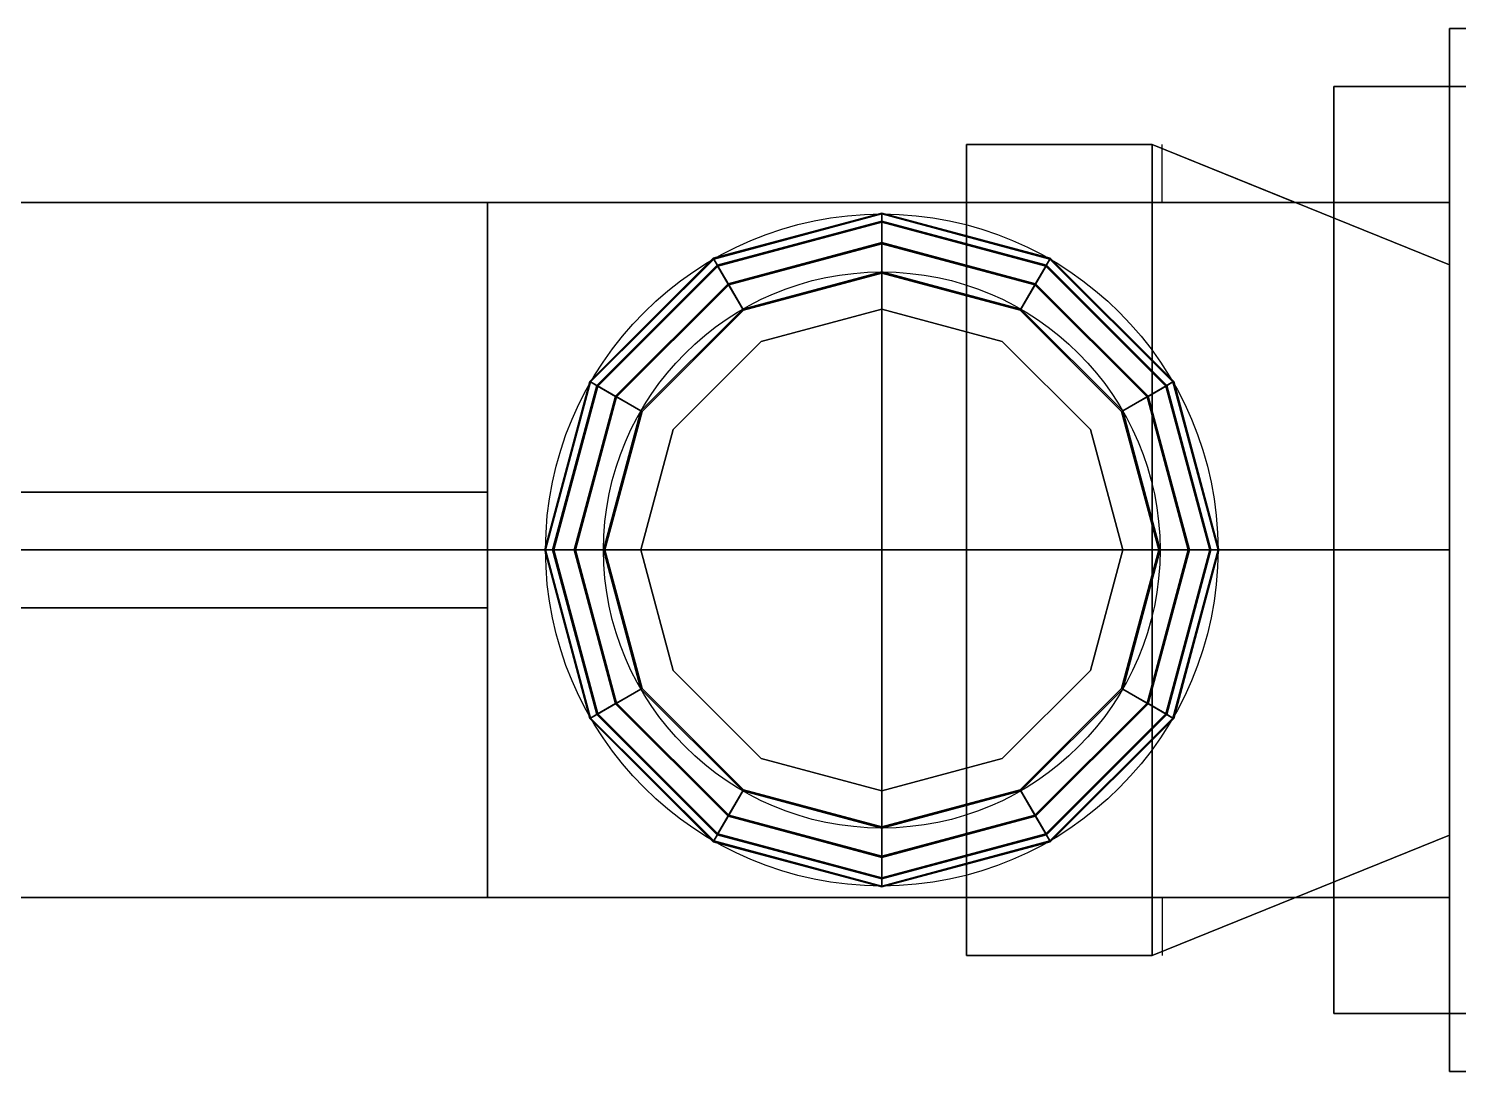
# Model space of a CAD drawing. Extents: x -19 to 904, y -1167 to 74.
# Drawn here: x 131.2 to 192.9, y -957.1 to -912.1 of the extents above; entities that cross this region are included whole.
import ezdxf

# ---------------------------------------------------------------- set-up
doc = ezdxf.new("R2010")
doc.units = 0
for name, color, linetype in [('PQ_200_2D', 1, 'Continuous'), ('PQ_200_3D', 1, 'Continuous'), ('PQ_204_2D', 7, 'Continuous'), ('PQ_204_3D', 7, 'Continuous')]:
    doc.layers.add(name, color=color, linetype=linetype)

msp = doc.modelspace()

# ---------------------------------------------------------------- linework, layer by layer
at = {"layer": 'PQ_200_2D'}
for p, q in [((192.5, -919.6), (192.5, -912.1)), ((192.5, -912.1), (200.5, -912.1)), ((187.5, -919.6), (187.5, -914.6)), ((187.5, -914.6), (192.5, -914.6)), ((171.666, -919.6), (171.666, -917.1)), ((171.666, -917.1), (179.666, -917.1)), ((179.666, -917.1), (185.844, -919.6)), ((81.666, -919.6), (192.5, -919.6)), ((192.5, -949.6), (81.666, -949.6)), ((171.666, -949.6), (171.666, -952.1)), ((179.666, -952.1), (185.844, -949.6)), ((187.5, -949.6), (187.5, -954.6)), ((192.5, -957.1), (192.5, -949.6)), ((171.666, -952.1), (179.666, -952.1)), ((187.5, -954.6), (192.5, -954.6)), ((200.5, -957.1), (192.5, -957.1))]:
    msp.add_line(p, q, dxfattribs=at)
at = {"layer": 'PQ_200_3D', "extrusion": (-1, 0, 0)}
for centre in [(934.6, 238.08, -151.01), (934.6, 238.08, -192.5)]:
    msp.add_arc(centre, 15, 180, 0, dxfattribs=at)
at = {"layer": 'PQ_200_3D'}
for points, invisible_edges in [([(81.666, -921.61, 193.08), (171.666, -921.61, 193.08), (171.666, -919.6, 200.58), (81.666, -919.6, 200.58)], 1), ([(81.666, -919.6, 200.58), (171.666, -919.6, 200.58), (171.666, -921.61, 208.08), (81.666, -921.61, 208.08)], 4), ([(151.01, -919.6, 238.08), (151.01, -921.61, 230.58), (151.01, -934.6, 238.08)], 10), ([(151.01, -921.61, 230.58), (151.01, -919.6, 238.08), (192.5, -919.6, 238.08), (192.5, -921.61, 230.58)], 8), ([(192.5, -919.6, 238.08), (192.5, -921.61, 230.58), (192.5, -934.6, 238.08)], 10), ([(81.666, -927.1, 187.59), (171.666, -927.1, 187.59), (171.666, -921.61, 193.08), (81.666, -921.61, 193.08)], 5), ([(81.666, -921.61, 208.08), (171.666, -921.61, 208.08), (171.666, -927.1, 213.571), (81.666, -927.1, 213.571)], 5), ([(151.01, -921.61, 230.58), (151.01, -927.1, 225.09), (151.01, -934.6, 238.08)], 10), ([(151.01, -927.1, 225.09), (151.01, -921.61, 230.58), (192.5, -921.61, 230.58), (192.5, -927.1, 225.09)], 10), ([(192.5, -921.61, 230.58), (192.5, -927.1, 225.09), (192.5, -934.6, 238.08)], 10), ([(168.01, -922.6, 270.653), (168.01, -922.6, 289.686), (162.01, -924.208, 289.686), (162.01, -924.208, 270.653)], 4), ([(168.01, -922.6, 294.686), (168.01, -922.6, 319.686), (162.01, -924.208, 319.686), (162.01, -924.208, 294.686)], 4), ([(168.01, -922.658, 324.686), (168.01, -922.6, 349.686), (162.01, -924.208, 349.686), (162.039, -924.258, 324.686)], 4), ([(168.01, -922.6, 354.686), (168.01, -922.6, 358.385), (162.01, -924.208, 358.385), (162.01, -924.208, 354.686)], 6), ([(168.01, -922.6, 358.385), (168.01, -923.009, 361.491), (162.214, -924.562, 361.491), (162.01, -924.208, 358.385)], 14), ([(168.01, -923.009, 361.491), (168.01, -924.208, 364.385), (162.814, -925.6, 364.385), (162.214, -924.562, 361.491)], 12), ([(174.01, -924.208, 270.653), (174.01, -924.208, 289.686), (168.01, -922.6, 289.686), (168.01, -922.6, 270.653)], 1), ([(174.01, -924.208, 294.686), (174.01, -924.208, 319.686), (168.01, -922.6, 319.686), (168.01, -922.6, 294.686)], 1), ([(173.981, -924.258, 324.686), (174.01, -924.208, 349.686), (168.01, -922.6, 349.686), (168.01, -922.658, 324.686)], 1), ([(174.01, -924.208, 354.686), (174.01, -924.208, 358.385), (168.01, -922.6, 358.385), (168.01, -922.6, 354.686)], 3), ([(174.01, -924.208, 358.385), (173.805, -924.562, 361.491), (168.01, -923.009, 361.491), (168.01, -922.6, 358.385)], 11), ([(173.805, -924.562, 361.491), (173.206, -925.6, 364.385), (168.01, -924.208, 364.385), (168.01, -923.009, 361.491)], 9), ([(162.01, -924.208, 270.653), (162.01, -924.208, 289.686), (157.617, -928.6, 289.686), (157.617, -928.6, 270.653)], 5), ([(162.01, -924.208, 294.686), (162.01, -924.208, 319.686), (157.617, -928.6, 319.686), (157.617, -928.6, 294.686)], 5), ([(162.039, -924.258, 324.686), (162.01, -924.208, 349.686), (157.617, -928.6, 349.686), (157.668, -928.629, 324.686)], 5), ([(162.01, -924.208, 354.686), (162.01, -924.208, 358.385), (157.617, -928.6, 358.385), (157.617, -928.6, 354.686)], 7), ([(162.01, -924.208, 358.385), (162.214, -924.562, 361.491), (157.972, -928.804, 361.491), (157.617, -928.6, 358.385)], 15), ([(168.01, -924.208, 364.385), (168.01, -926.115, 366.871), (163.767, -927.252, 366.871), (162.814, -925.6, 364.385)], 6), ([(173.206, -925.6, 364.385), (172.252, -927.252, 366.871), (168.01, -926.115, 366.871), (168.01, -924.208, 364.385)], 3), ([(178.402, -928.6, 358.385), (178.048, -928.804, 361.491), (173.805, -924.562, 361.491), (174.01, -924.208, 358.385)], 15), ([(178.351, -928.629, 324.686), (178.402, -928.6, 349.686), (174.01, -924.208, 349.686), (173.981, -924.258, 324.686)], 5), ([(178.402, -928.6, 270.653), (178.402, -928.6, 289.686), (174.01, -924.208, 289.686), (174.01, -924.208, 270.653)], 5), ([(178.402, -928.6, 294.686), (178.402, -928.6, 319.686), (174.01, -924.208, 319.686), (174.01, -924.208, 294.686)], 5), ([(178.402, -928.6, 354.686), (178.402, -928.6, 358.385), (174.01, -924.208, 358.385), (174.01, -924.208, 354.686)], 7), ([(162.214, -924.562, 361.491), (162.814, -925.6, 364.385), (159.01, -929.404, 364.385), (157.972, -928.804, 361.491)], 13), ([(178.048, -928.804, 361.491), (177.01, -929.404, 364.385), (173.206, -925.6, 364.385), (173.805, -924.562, 361.491)], 13), ([(162.814, -925.6, 364.385), (163.767, -927.252, 366.871), (160.661, -930.357, 366.871), (159.01, -929.404, 364.385)], 7), ([(168.01, -926.115, 366.871), (168.01, -928.6, 368.778), (165.01, -929.404, 368.778), (163.767, -927.252, 366.871)], 14), ([(172.252, -927.252, 366.871), (171.01, -929.404, 368.778), (168.01, -928.6, 368.778), (168.01, -926.115, 366.871)], 11), ([(177.01, -929.404, 364.385), (175.358, -930.357, 366.871), (172.252, -927.252, 366.871), (173.206, -925.6, 364.385)], 7), ([(81.666, -934.6, 185.58), (171.666, -934.6, 185.58), (171.666, -927.1, 187.59), (81.666, -927.1, 187.59)], 4), ([(81.666, -927.1, 213.571), (171.666, -927.1, 213.571), (171.666, -934.6, 215.58), (81.666, -934.6, 215.58)], 1), ([(151.01, -927.1, 225.09), (151.01, -934.6, 223.08), (151.01, -934.6, 238.08)], 10), ([(151.01, -934.6, 223.08), (151.01, -927.1, 225.09), (192.5, -927.1, 225.09), (192.5, -934.6, 223.08)], 2), ([(163.767, -927.252, 366.871), (165.01, -929.404, 368.778), (162.814, -931.6, 368.778), (160.661, -930.357, 366.871)], 15), ([(175.358, -930.357, 366.871), (173.206, -931.6, 368.778), (171.01, -929.404, 368.778), (172.252, -927.252, 366.871)], 15), ([(192.5, -927.1, 225.09), (192.5, -934.6, 223.08), (192.5, -934.6, 238.08)], 10), ([(157.617, -928.6, 270.653), (157.617, -928.6, 289.686), (156.01, -934.6, 289.686), (156.01, -934.6, 270.653)], 1), ([(157.617, -928.6, 294.686), (157.617, -928.6, 319.686), (156.01, -934.6, 319.686), (156.01, -934.6, 294.686)], 1), ([(157.668, -928.629, 324.686), (157.617, -928.6, 349.686), (156.01, -934.6, 349.686), (156.068, -934.6, 324.686)], 1), ([(157.617, -928.6, 354.686), (157.617, -928.6, 358.385), (156.01, -934.6, 358.385), (156.01, -934.6, 354.686)], 3), ([(157.617, -928.6, 358.385), (157.972, -928.804, 361.491), (156.419, -934.6, 361.491), (156.01, -934.6, 358.385)], 11), ([(168.01, -928.6, 368.778), (168.01, -931.494, 369.977), (166.457, -931.91, 369.977), (165.01, -929.404, 368.778)], 14), ([(171.01, -929.404, 368.778), (169.563, -931.91, 369.977), (168.01, -931.494, 369.977), (168.01, -928.6, 368.778)], 11), ([(180.01, -934.6, 358.385), (179.601, -934.6, 361.491), (178.048, -928.804, 361.491), (178.402, -928.6, 358.385)], 14), ([(179.951, -934.6, 324.686), (180.01, -934.6, 349.686), (178.402, -928.6, 349.686), (178.351, -928.629, 324.686)], 4), ([(180.01, -934.6, 270.653), (180.01, -934.6, 289.686), (178.402, -928.6, 289.686), (178.402, -928.6, 270.653)], 4), ([(180.01, -934.6, 294.686), (180.01, -934.6, 319.686), (178.402, -928.6, 319.686), (178.402, -928.6, 294.686)], 4), ([(180.01, -934.6, 354.686), (180.01, -934.6, 358.385), (178.402, -928.6, 358.385), (178.402, -928.6, 354.686)], 6), ([(157.972, -928.804, 361.491), (159.01, -929.404, 364.385), (157.617, -934.6, 364.385), (156.419, -934.6, 361.491)], 9), ([(179.601, -934.6, 361.491), (178.402, -934.6, 364.385), (177.01, -929.404, 364.385), (178.048, -928.804, 361.491)], 12), ([(159.01, -929.404, 364.385), (160.661, -930.357, 366.871), (159.525, -934.6, 366.871), (157.617, -934.6, 364.385)], 3), ([(165.01, -929.404, 368.778), (166.457, -931.91, 369.977), (165.32, -933.047, 369.977), (162.814, -931.6, 368.778)], 15), ([(173.206, -931.6, 368.778), (170.7, -933.047, 369.977), (169.563, -931.91, 369.977), (171.01, -929.404, 368.778)], 15), ([(178.402, -934.6, 364.385), (176.495, -934.6, 366.871), (175.358, -930.357, 366.871), (177.01, -929.404, 364.385)], 6), ([(160.661, -930.357, 366.871), (162.814, -931.6, 368.778), (162.01, -934.6, 368.778), (159.525, -934.6, 366.871)], 11), ([(176.495, -934.6, 366.871), (174.01, -934.6, 368.778), (173.206, -931.6, 368.778), (175.358, -930.357, 366.871)], 14), ([(162.814, -931.6, 368.778), (165.32, -933.047, 369.977), (164.904, -934.6, 369.977), (162.01, -934.6, 368.778)], 11), ([(168.01, -931.494, 369.977), (168.01, -934.6, 370.385), (168.01, -934.6, 370.385), (166.457, -931.91, 369.977)], 12), ([(169.563, -931.91, 369.977), (168.01, -934.6, 370.385), (168.01, -934.6, 370.385), (168.01, -931.494, 369.977)], 9), ([(174.01, -934.6, 368.778), (171.116, -934.6, 369.977), (170.7, -933.047, 369.977), (173.206, -931.6, 368.778)], 14), ([(166.457, -931.91, 369.977), (168.01, -934.6, 370.385), (168.01, -934.6, 370.385), (165.32, -933.047, 369.977)], 13), ([(170.7, -933.047, 369.977), (168.01, -934.6, 370.385), (168.01, -934.6, 370.385), (169.563, -931.91, 369.977)], 13), ([(165.32, -933.047, 369.977), (168.01, -934.6, 370.385), (168.01, -934.6, 370.385), (164.904, -934.6, 369.977)], 9), ([(171.116, -934.6, 369.977), (168.01, -934.6, 370.385), (168.01, -934.6, 370.385), (170.7, -933.047, 369.977)], 12), ([(81.666, -934.6, 215.58), (171.666, -934.6, 215.58), (171.666, -942.1, 213.571), (81.666, -942.1, 213.571)], 4), ([(81.666, -942.1, 187.59), (171.666, -942.1, 187.59), (171.666, -934.6, 185.58), (81.666, -934.6, 185.58)], 1), ([(151.01, -934.6, 223.08), (151.01, -942.1, 225.09), (151.01, -934.6, 238.08)], 10), ([(151.01, -942.1, 225.09), (151.01, -947.59, 230.58), (151.01, -934.6, 238.08)], 10), ([(151.01, -947.59, 230.58), (151.01, -949.6, 238.08), (151.01, -934.6, 238.08)], 10), ([(151.01, -942.1, 225.09), (151.01, -934.6, 223.08), (192.5, -934.6, 223.08), (192.5, -942.1, 225.09)], 8), ([(156.01, -934.6, 270.653), (156.01, -934.6, 289.686), (157.617, -940.6, 289.686), (157.617, -940.6, 270.653)], 4), ([(156.01, -934.6, 294.686), (156.01, -934.6, 319.686), (157.617, -940.6, 319.686), (157.617, -940.6, 294.686)], 4), ([(156.068, -934.6, 324.686), (156.01, -934.6, 349.686), (157.617, -940.6, 349.686), (157.668, -940.571, 324.686)], 4), ([(156.01, -934.6, 354.686), (156.01, -934.6, 358.385), (157.617, -940.6, 358.385), (157.617, -940.6, 354.686)], 6), ([(156.01, -934.6, 358.385), (156.419, -934.6, 361.491), (157.972, -940.396, 361.491), (157.617, -940.6, 358.385)], 14), ([(156.419, -934.6, 361.491), (157.617, -934.6, 364.385), (159.01, -939.796, 364.385), (157.972, -940.396, 361.491)], 12), ([(157.617, -934.6, 364.385), (159.525, -934.6, 366.871), (160.661, -938.843, 366.871), (159.01, -939.796, 364.385)], 6), ([(159.525, -934.6, 366.871), (162.01, -934.6, 368.778), (162.814, -937.6, 368.778), (160.661, -938.843, 366.871)], 14), ([(162.01, -934.6, 368.778), (164.904, -934.6, 369.977), (165.32, -936.153, 369.977), (162.814, -937.6, 368.778)], 14), ([(164.904, -934.6, 369.977), (168.01, -934.6, 370.385), (168.01, -934.6, 370.385), (165.32, -936.153, 369.977)], 12), ([(165.32, -936.153, 369.977), (168.01, -934.6, 370.385), (168.01, -934.6, 370.385), (166.457, -937.29, 369.977)], 13), ([(166.457, -937.29, 369.977), (168.01, -934.6, 370.385), (168.01, -934.6, 370.385), (168.01, -937.706, 369.977)], 9), ([(168.01, -937.706, 369.977), (168.01, -934.6, 370.385), (168.01, -934.6, 370.385), (169.563, -937.29, 369.977)], 12), ([(169.563, -937.29, 369.977), (168.01, -934.6, 370.385), (168.01, -934.6, 370.385), (170.7, -936.153, 369.977)], 13), ([(170.7, -936.153, 369.977), (168.01, -934.6, 370.385), (168.01, -934.6, 370.385), (171.116, -934.6, 369.977)], 9), ([(173.206, -937.6, 368.778), (170.7, -936.153, 369.977), (171.116, -934.6, 369.977), (174.01, -934.6, 368.778)], 11), ([(175.358, -938.843, 366.871), (173.206, -937.6, 368.778), (174.01, -934.6, 368.778), (176.495, -934.6, 366.871)], 11), ([(177.01, -939.796, 364.385), (175.358, -938.843, 366.871), (176.495, -934.6, 366.871), (178.402, -934.6, 364.385)], 3), ([(178.048, -940.396, 361.491), (177.01, -939.796, 364.385), (178.402, -934.6, 364.385), (179.601, -934.6, 361.491)], 9), ([(178.402, -940.6, 358.385), (178.048, -940.396, 361.491), (179.601, -934.6, 361.491), (180.01, -934.6, 358.385)], 11), ([(178.351, -940.571, 324.686), (178.402, -940.6, 349.686), (180.01, -934.6, 349.686), (179.951, -934.6, 324.686)], 1), ([(178.402, -940.6, 270.653), (178.402, -940.6, 289.686), (180.01, -934.6, 289.686), (180.01, -934.6, 270.653)], 1), ([(178.402, -940.6, 294.686), (178.402, -940.6, 319.686), (180.01, -934.6, 319.686), (180.01, -934.6, 294.686)], 1), ([(178.402, -940.6, 354.686), (178.402, -940.6, 358.385), (180.01, -934.6, 358.385), (180.01, -934.6, 354.686)], 3), ([(192.5, -934.6, 223.08), (192.5, -942.1, 225.09), (192.5, -934.6, 238.08)], 10), ([(192.5, -942.1, 225.09), (192.5, -947.59, 230.58), (192.5, -934.6, 238.08)], 10), ([(192.5, -947.59, 230.58), (192.5, -949.6, 238.08), (192.5, -934.6, 238.08)], 10), ([(162.814, -937.6, 368.778), (165.32, -936.153, 369.977), (166.457, -937.29, 369.977), (165.01, -939.796, 368.778)], 15), ([(171.01, -939.796, 368.778), (169.563, -937.29, 369.977), (170.7, -936.153, 369.977), (173.206, -937.6, 368.778)], 15), ([(165.01, -939.796, 368.778), (166.457, -937.29, 369.977), (168.01, -937.706, 369.977), (168.01, -940.6, 368.778)], 11), ([(168.01, -940.6, 368.778), (168.01, -937.706, 369.977), (169.563, -937.29, 369.977), (171.01, -939.796, 368.778)], 14), ([(160.661, -938.843, 366.871), (162.814, -937.6, 368.778), (165.01, -939.796, 368.778), (163.767, -941.948, 366.871)], 15), ([(172.252, -941.948, 366.871), (171.01, -939.796, 368.778), (173.206, -937.6, 368.778), (175.358, -938.843, 366.871)], 15), ([(159.01, -939.796, 364.385), (160.661, -938.843, 366.871), (163.767, -941.948, 366.871), (162.814, -943.6, 364.385)], 7), ([(173.206, -943.6, 364.385), (172.252, -941.948, 366.871), (175.358, -938.843, 366.871), (177.01, -939.796, 364.385)], 7), ([(157.617, -940.6, 358.385), (157.972, -940.396, 361.491), (162.214, -944.638, 361.491), (162.01, -944.992, 358.385)], 15), ([(157.972, -940.396, 361.491), (159.01, -939.796, 364.385), (162.814, -943.6, 364.385), (162.214, -944.638, 361.491)], 13), ([(163.767, -941.948, 366.871), (165.01, -939.796, 368.778), (168.01, -940.6, 368.778), (168.01, -943.085, 366.871)], 11), ([(168.01, -943.085, 366.871), (168.01, -940.6, 368.778), (171.01, -939.796, 368.778), (172.252, -941.948, 366.871)], 14), ([(173.805, -944.638, 361.491), (173.206, -943.6, 364.385), (177.01, -939.796, 364.385), (178.048, -940.396, 361.491)], 13), ([(174.01, -944.992, 358.385), (173.805, -944.638, 361.491), (178.048, -940.396, 361.491), (178.402, -940.6, 358.385)], 15), ([(157.668, -940.571, 324.686), (157.617, -940.6, 349.686), (162.01, -944.992, 349.686), (162.039, -944.942, 324.686)], 5), ([(157.617, -940.6, 270.653), (157.617, -940.6, 289.686), (162.01, -944.992, 289.686), (162.01, -944.992, 270.653)], 5), ([(157.617, -940.6, 294.686), (157.617, -940.6, 319.686), (162.01, -944.992, 319.686), (162.01, -944.992, 294.686)], 5), ([(157.617, -940.6, 354.686), (157.617, -940.6, 358.385), (162.01, -944.992, 358.385), (162.01, -944.992, 354.686)], 7), ([(173.981, -944.942, 324.686), (174.01, -944.992, 349.686), (178.402, -940.6, 349.686), (178.351, -940.571, 324.686)], 5), ([(174.01, -944.992, 270.653), (174.01, -944.992, 289.686), (178.402, -940.6, 289.686), (178.402, -940.6, 270.653)], 5), ([(174.01, -944.992, 294.686), (174.01, -944.992, 319.686), (178.402, -940.6, 319.686), (178.402, -940.6, 294.686)], 5), ([(174.01, -944.992, 354.686), (174.01, -944.992, 358.385), (178.402, -940.6, 358.385), (178.402, -940.6, 354.686)], 7), ([(81.666, -942.1, 213.571), (171.666, -942.1, 213.571), (171.666, -947.59, 208.08), (81.666, -947.59, 208.08)], 5), ([(81.666, -947.59, 193.08), (171.666, -947.59, 193.08), (171.666, -942.1, 187.59), (81.666, -942.1, 187.59)], 5), ([(151.01, -947.59, 230.58), (151.01, -942.1, 225.09), (192.5, -942.1, 225.09), (192.5, -947.59, 230.58)], 10), ([(162.814, -943.6, 364.385), (163.767, -941.948, 366.871), (168.01, -943.085, 366.871), (168.01, -944.992, 364.385)], 3), ([(168.01, -944.992, 364.385), (168.01, -943.085, 366.871), (172.252, -941.948, 366.871), (173.206, -943.6, 364.385)], 6), ([(162.214, -944.638, 361.491), (162.814, -943.6, 364.385), (168.01, -944.992, 364.385), (168.01, -946.191, 361.491)], 9), ([(168.01, -946.191, 361.491), (168.01, -944.992, 364.385), (173.206, -943.6, 364.385), (173.805, -944.638, 361.491)], 12), ([(162.01, -944.992, 358.385), (162.214, -944.638, 361.491), (168.01, -946.191, 361.491), (168.01, -946.6, 358.385)], 11), ([(168.01, -946.6, 358.385), (168.01, -946.191, 361.491), (173.805, -944.638, 361.491), (174.01, -944.992, 358.385)], 14), ([(162.039, -944.942, 324.686), (162.01, -944.992, 349.686), (168.01, -946.6, 349.686), (168.01, -946.542, 324.686)], 1), ([(162.01, -944.992, 270.653), (162.01, -944.992, 289.686), (168.01, -946.6, 289.686), (168.01, -946.6, 270.653)], 1), ([(162.01, -944.992, 294.686), (162.01, -944.992, 319.686), (168.01, -946.6, 319.686), (168.01, -946.6, 294.686)], 1), ([(162.01, -944.992, 354.686), (162.01, -944.992, 358.385), (168.01, -946.6, 358.385), (168.01, -946.6, 354.686)], 3), ([(168.01, -946.542, 324.686), (168.01, -946.6, 349.686), (174.01, -944.992, 349.686), (173.981, -944.942, 324.686)], 4), ([(168.01, -946.6, 270.653), (168.01, -946.6, 289.686), (174.01, -944.992, 289.686), (174.01, -944.992, 270.653)], 4), ([(168.01, -946.6, 294.686), (168.01, -946.6, 319.686), (174.01, -944.992, 319.686), (174.01, -944.992, 294.686)], 4), ([(168.01, -946.6, 354.686), (168.01, -946.6, 358.385), (174.01, -944.992, 358.385), (174.01, -944.992, 354.686)], 6), ([(81.666, -947.59, 208.08), (171.666, -947.59, 208.08), (171.666, -949.6, 200.58), (81.666, -949.6, 200.58)], 1), ([(81.666, -949.6, 200.58), (171.666, -949.6, 200.58), (171.666, -947.59, 193.08), (81.666, -947.59, 193.08)], 4), ([(151.01, -949.6, 238.08), (151.01, -947.59, 230.58), (192.5, -947.59, 230.58), (192.5, -949.6, 238.08)], 2)]:
    msp.add_3dface(points, dxfattribs=dict(at, invisible_edges=invisible_edges))
for points in [[(151.01, -949.6, 270.653), (192.5, -949.6, 270.653), (192.5, -919.6, 270.653), (151.01, -919.6, 270.653)], [(151.01, -919.6, 270.653), (151.01, -949.6, 270.653), (151.01, -949.6, 238.08), (151.01, -919.6, 238.08)], [(151.01, -919.6, 238.08), (192.5, -919.6, 238.08), (192.5, -919.6, 270.653), (151.01, -919.6, 270.653)], [(192.5, -919.6, 270.653), (192.5, -949.6, 270.653), (192.5, -949.6, 238.08), (192.5, -919.6, 238.08)], [(151.01, -949.6, 270.653), (192.5, -949.6, 270.653), (192.5, -949.6, 238.08), (151.01, -949.6, 238.08)]]:
    msp.add_3dface(points, dxfattribs=at)
at = {"layer": 'PQ_204_2D'}
for p, q in [((180.109, -919.6), (180.109, -917.1)), ((151.01, -919.6), (151.01, -949.6)), ((192.5, -919.6), (192.5, -949.6)), ((46.666, -932.1), (151.01, -932.1)), ((151.01, -932.1), (151.01, -937.1)), ((151.01, -937.1), (46.666, -937.1)), ((180.109, -949.6), (180.109, -952.1))]:
    msp.add_line(p, q, dxfattribs=at)
for radius in [14.5, 12]:
    msp.add_circle((168.01, -934.6), radius, dxfattribs=at)
at = {"layer": 'PQ_204_3D'}
for points in [[(171.666, -921.61, 193.08), (171.666, -919.445, 191.83), (171.666, -917.1, 200.58), (171.666, -919.6, 200.58)], [(171.666, -919.6, 200.58), (171.666, -917.1, 200.58), (171.666, -919.445, 209.33), (171.666, -921.61, 208.08)], [(171.666, -927.1, 187.59), (171.666, -925.85, 185.425), (171.666, -919.445, 191.83), (171.666, -921.61, 193.08)], [(171.666, -921.61, 208.08), (171.666, -919.445, 209.33), (171.666, -925.85, 215.736), (171.666, -927.1, 213.571)], [(168.01, -920.405, 350.925), (168.01, -920.063, 352.186), (160.742, -922.011, 352.186), (160.912, -922.306, 350.925)], [(168.01, -920.063, 352.186), (168.01, -920.405, 353.447), (160.912, -922.306, 353.447), (160.742, -922.011, 352.186)], [(168.01, -920.435, 290.936), (168.01, -920.1, 292.186), (160.76, -922.043, 292.186), (160.927, -922.333, 290.936)], [(168.01, -920.1, 292.186), (168.01, -920.435, 293.436), (160.927, -922.333, 293.436), (160.76, -922.043, 292.186)], [(168.01, -920.425, 320.953), (168.01, -920.1, 322.216), (160.76, -922.043, 322.216), (160.922, -922.324, 320.953)], [(168.01, -920.1, 322.216), (168.01, -920.455, 323.47), (160.937, -922.35, 323.47), (160.76, -922.043, 322.216)], [(168.01, -921.335, 350.009), (168.01, -920.405, 350.925), (160.912, -922.306, 350.925), (161.377, -923.112, 350.009)], [(168.01, -920.405, 353.447), (168.01, -921.335, 354.363), (161.377, -923.112, 354.363), (160.912, -922.306, 353.447)], [(168.01, -921.342, 320.026), (168.01, -920.425, 320.953), (160.922, -922.324, 320.953), (161.381, -923.118, 320.026)], [(168.01, -921.35, 290.021), (168.01, -920.435, 290.936), (160.927, -922.333, 290.936), (161.385, -923.125, 290.021)], [(168.01, -920.435, 293.436), (168.01, -921.35, 294.351), (161.385, -923.125, 294.351), (160.927, -922.333, 293.436)], [(168.01, -920.455, 323.47), (168.01, -921.392, 324.375), (161.406, -923.162, 324.375), (160.937, -922.35, 323.47)], [(175.108, -922.306, 350.925), (175.278, -922.011, 352.186), (168.01, -920.063, 352.186), (168.01, -920.405, 350.925)], [(175.278, -922.011, 352.186), (175.108, -922.306, 353.447), (168.01, -920.405, 353.447), (168.01, -920.063, 352.186)], [(175.092, -922.333, 290.936), (175.26, -922.043, 292.186), (168.01, -920.1, 292.186), (168.01, -920.435, 290.936)], [(175.26, -922.043, 292.186), (175.092, -922.333, 293.436), (168.01, -920.435, 293.436), (168.01, -920.1, 292.186)], [(175.097, -922.324, 320.953), (175.26, -922.043, 322.216), (168.01, -920.1, 322.216), (168.01, -920.425, 320.953)], [(175.26, -922.043, 322.216), (175.082, -922.35, 323.47), (168.01, -920.455, 323.47), (168.01, -920.1, 322.216)], [(174.643, -923.112, 350.009), (175.108, -922.306, 350.925), (168.01, -920.405, 350.925), (168.01, -921.335, 350.009)], [(175.108, -922.306, 353.447), (174.643, -923.112, 354.363), (168.01, -921.335, 354.363), (168.01, -920.405, 353.447)], [(174.639, -923.118, 320.026), (175.097, -922.324, 320.953), (168.01, -920.425, 320.953), (168.01, -921.342, 320.026)], [(174.635, -923.125, 290.021), (175.092, -922.333, 290.936), (168.01, -920.435, 290.936), (168.01, -921.35, 290.021)], [(175.092, -922.333, 293.436), (174.635, -923.125, 294.351), (168.01, -921.35, 294.351), (168.01, -920.435, 293.436)], [(175.082, -922.35, 323.47), (174.614, -923.162, 324.375), (168.01, -921.392, 324.375), (168.01, -920.455, 323.47)], [(168.01, -922.6, 349.686), (168.01, -921.335, 350.009), (161.377, -923.112, 350.009), (162.01, -924.208, 349.686)], [(168.01, -921.335, 354.363), (168.01, -922.6, 354.686), (162.01, -924.208, 354.686), (161.377, -923.112, 354.363)], [(168.01, -922.6, 319.686), (168.01, -921.342, 320.026), (161.381, -923.118, 320.026), (162.01, -924.208, 319.686)], [(168.01, -922.6, 289.686), (168.01, -921.35, 290.021), (161.385, -923.125, 290.021), (162.01, -924.208, 289.686)], [(168.01, -921.35, 294.351), (168.01, -922.6, 294.686), (162.01, -924.208, 294.686), (161.385, -923.125, 294.351)], [(168.01, -921.392, 324.375), (168.01, -922.658, 324.686), (162.039, -924.258, 324.686), (161.406, -923.162, 324.375)], [(174.01, -924.208, 349.686), (174.643, -923.112, 350.009), (168.01, -921.335, 350.009), (168.01, -922.6, 349.686)], [(174.643, -923.112, 354.363), (174.01, -924.208, 354.686), (168.01, -922.6, 354.686), (168.01, -921.335, 354.363)], [(174.01, -924.208, 319.686), (174.639, -923.118, 320.026), (168.01, -921.342, 320.026), (168.01, -922.6, 319.686)], [(174.01, -924.208, 289.686), (174.635, -923.125, 290.021), (168.01, -921.35, 290.021), (168.01, -922.6, 289.686)], [(174.635, -923.125, 294.351), (174.01, -924.208, 294.686), (168.01, -922.6, 294.686), (168.01, -921.35, 294.351)], [(174.614, -923.162, 324.375), (173.981, -924.258, 324.686), (168.01, -922.658, 324.686), (168.01, -921.392, 324.375)], [(160.912, -922.306, 350.925), (160.742, -922.011, 352.186), (155.421, -927.332, 352.186), (155.716, -927.502, 350.925)], [(160.742, -922.011, 352.186), (160.912, -922.306, 353.447), (155.716, -927.502, 353.447), (155.421, -927.332, 352.186)], [(160.927, -922.333, 290.936), (160.76, -922.043, 292.186), (155.452, -927.35, 292.186), (155.742, -927.517, 290.936)], [(160.76, -922.043, 292.186), (160.927, -922.333, 293.436), (155.742, -927.517, 293.436), (155.452, -927.35, 292.186)], [(160.922, -922.324, 320.953), (160.76, -922.043, 322.216), (155.453, -927.35, 322.216), (155.734, -927.513, 320.953)], [(160.76, -922.043, 322.216), (160.937, -922.35, 323.47), (155.76, -927.527, 323.47), (155.453, -927.35, 322.216)], [(161.377, -923.112, 350.009), (160.912, -922.306, 350.925), (155.716, -927.502, 350.925), (156.522, -927.967, 350.009)], [(160.912, -922.306, 353.447), (161.377, -923.112, 354.363), (156.522, -927.967, 354.363), (155.716, -927.502, 353.447)], [(161.381, -923.118, 320.026), (160.922, -922.324, 320.953), (155.734, -927.513, 320.953), (156.528, -927.971, 320.026)], [(161.385, -923.125, 290.021), (160.927, -922.333, 290.936), (155.742, -927.517, 290.936), (156.535, -927.975, 290.021)], [(160.927, -922.333, 293.436), (161.385, -923.125, 294.351), (156.535, -927.975, 294.351), (155.742, -927.517, 293.436)], [(160.937, -922.35, 323.47), (161.406, -923.162, 324.375), (156.572, -927.996, 324.375), (155.76, -927.527, 323.47)], [(180.26, -927.527, 323.47), (179.448, -927.996, 324.375), (174.614, -923.162, 324.375), (175.082, -922.35, 323.47)], [(179.485, -927.975, 290.021), (180.277, -927.517, 290.936), (175.092, -922.333, 290.936), (174.635, -923.125, 290.021)], [(180.277, -927.517, 293.436), (179.485, -927.975, 294.351), (174.635, -923.125, 294.351), (175.092, -922.333, 293.436)], [(179.492, -927.971, 320.026), (180.285, -927.513, 320.953), (175.097, -922.324, 320.953), (174.639, -923.118, 320.026)], [(179.498, -927.967, 350.009), (180.303, -927.502, 350.925), (175.108, -922.306, 350.925), (174.643, -923.112, 350.009)], [(180.303, -927.502, 353.447), (179.498, -927.967, 354.363), (174.643, -923.112, 354.363), (175.108, -922.306, 353.447)], [(180.567, -927.35, 322.216), (180.26, -927.527, 323.47), (175.082, -922.35, 323.47), (175.26, -922.043, 322.216)], [(180.277, -927.517, 290.936), (180.567, -927.35, 292.186), (175.26, -922.043, 292.186), (175.092, -922.333, 290.936)], [(180.567, -927.35, 292.186), (180.277, -927.517, 293.436), (175.092, -922.333, 293.436), (175.26, -922.043, 292.186)], [(180.285, -927.513, 320.953), (180.567, -927.35, 322.216), (175.26, -922.043, 322.216), (175.097, -922.324, 320.953)], [(180.303, -927.502, 350.925), (180.599, -927.332, 352.186), (175.278, -922.011, 352.186), (175.108, -922.306, 350.925)], [(180.599, -927.332, 352.186), (180.303, -927.502, 353.447), (175.108, -922.306, 353.447), (175.278, -922.011, 352.186)], [(192.5, -923.942, 194.427), (192.5, -934.6, 200.58), (192.5, -934.6, 200.58), (192.5, -922.293, 200.58)], [(192.5, -922.293, 200.58), (192.5, -934.6, 200.58), (192.5, -934.6, 200.58), (192.5, -923.942, 206.734)], [(162.01, -924.208, 349.686), (161.377, -923.112, 350.009), (156.522, -927.967, 350.009), (157.617, -928.6, 349.686)], [(161.377, -923.112, 354.363), (162.01, -924.208, 354.686), (157.617, -928.6, 354.686), (156.522, -927.967, 354.363)], [(162.01, -924.208, 319.686), (161.381, -923.118, 320.026), (156.528, -927.971, 320.026), (157.617, -928.6, 319.686)], [(162.01, -924.208, 289.686), (161.385, -923.125, 290.021), (156.535, -927.975, 290.021), (157.617, -928.6, 289.686)], [(161.385, -923.125, 294.351), (162.01, -924.208, 294.686), (157.617, -928.6, 294.686), (156.535, -927.975, 294.351)], [(178.402, -928.6, 349.686), (179.498, -927.967, 350.009), (174.643, -923.112, 350.009), (174.01, -924.208, 349.686)], [(179.498, -927.967, 354.363), (178.402, -928.6, 354.686), (174.01, -924.208, 354.686), (174.643, -923.112, 354.363)], [(178.402, -928.6, 319.686), (179.492, -927.971, 320.026), (174.639, -923.118, 320.026), (174.01, -924.208, 319.686)], [(178.402, -928.6, 289.686), (179.485, -927.975, 290.021), (174.635, -923.125, 290.021), (174.01, -924.208, 289.686)], [(179.485, -927.975, 294.351), (178.402, -928.6, 294.686), (174.01, -924.208, 294.686), (174.635, -923.125, 294.351)], [(161.406, -923.162, 324.375), (162.039, -924.258, 324.686), (157.668, -928.629, 324.686), (156.572, -927.996, 324.375)], [(179.448, -927.996, 324.375), (178.351, -928.629, 324.686), (173.981, -924.258, 324.686), (174.614, -923.162, 324.375)], [(192.5, -928.447, 189.922), (192.5, -934.6, 200.58), (192.5, -934.6, 200.58), (192.5, -923.942, 194.427)], [(192.5, -923.942, 206.734), (192.5, -934.6, 200.58), (192.5, -934.6, 200.58), (192.5, -928.447, 211.238)], [(171.666, -934.6, 185.58), (171.666, -934.6, 183.08), (171.666, -925.85, 185.425), (171.666, -927.1, 187.59)], [(171.666, -927.1, 213.571), (171.666, -925.85, 215.736), (171.666, -934.6, 218.08), (171.666, -934.6, 215.58)], [(155.716, -927.502, 350.925), (155.421, -927.332, 352.186), (153.473, -934.6, 352.186), (153.814, -934.6, 350.925)], [(155.421, -927.332, 352.186), (155.716, -927.502, 353.447), (153.814, -934.6, 353.447), (153.473, -934.6, 352.186)], [(155.742, -927.517, 290.936), (155.452, -927.35, 292.186), (153.51, -934.6, 292.186), (153.845, -934.6, 290.936)], [(155.452, -927.35, 292.186), (155.742, -927.517, 293.436), (153.845, -934.6, 293.436), (153.51, -934.6, 292.186)], [(155.734, -927.513, 320.953), (155.453, -927.35, 322.216), (153.51, -934.6, 322.216), (153.835, -934.6, 320.953)], [(155.453, -927.35, 322.216), (155.76, -927.527, 323.47), (153.864, -934.6, 323.47), (153.51, -934.6, 322.216)], [(182.51, -934.6, 322.216), (182.155, -934.6, 323.47), (180.26, -927.527, 323.47), (180.567, -927.35, 322.216)], [(182.175, -934.6, 290.936), (182.51, -934.6, 292.186), (180.567, -927.35, 292.186), (180.277, -927.517, 290.936)], [(182.51, -934.6, 292.186), (182.175, -934.6, 293.436), (180.277, -927.517, 293.436), (180.567, -927.35, 292.186)], [(182.185, -934.6, 320.953), (182.51, -934.6, 322.216), (180.567, -927.35, 322.216), (180.285, -927.513, 320.953)], [(182.205, -934.6, 350.925), (182.546, -934.6, 352.186), (180.599, -927.332, 352.186), (180.303, -927.502, 350.925)], [(182.546, -934.6, 352.186), (182.205, -934.6, 353.447), (180.303, -927.502, 353.447), (180.599, -927.332, 352.186)], [(156.522, -927.967, 350.009), (155.716, -927.502, 350.925), (153.814, -934.6, 350.925), (154.744, -934.6, 350.009)], [(155.716, -927.502, 353.447), (156.522, -927.967, 354.363), (154.744, -934.6, 354.363), (153.814, -934.6, 353.447)], [(156.528, -927.971, 320.026), (155.734, -927.513, 320.953), (153.835, -934.6, 320.953), (154.751, -934.6, 320.026)], [(156.535, -927.975, 290.021), (155.742, -927.517, 290.936), (153.845, -934.6, 290.936), (154.76, -934.6, 290.021)], [(155.742, -927.517, 293.436), (156.535, -927.975, 294.351), (154.76, -934.6, 294.351), (153.845, -934.6, 293.436)], [(155.76, -927.527, 323.47), (156.572, -927.996, 324.375), (154.802, -934.6, 324.375), (153.864, -934.6, 323.47)], [(157.617, -928.6, 349.686), (156.522, -927.967, 350.009), (154.744, -934.6, 350.009), (156.01, -934.6, 349.686)], [(156.522, -927.967, 354.363), (157.617, -928.6, 354.686), (156.01, -934.6, 354.686), (154.744, -934.6, 354.363)], [(157.617, -928.6, 319.686), (156.528, -927.971, 320.026), (154.751, -934.6, 320.026), (156.01, -934.6, 319.686)], [(157.617, -928.6, 289.686), (156.535, -927.975, 290.021), (154.76, -934.6, 290.021), (156.01, -934.6, 289.686)], [(156.535, -927.975, 294.351), (157.617, -928.6, 294.686), (156.01, -934.6, 294.686), (154.76, -934.6, 294.351)], [(156.572, -927.996, 324.375), (157.668, -928.629, 324.686), (156.068, -934.6, 324.686), (154.802, -934.6, 324.375)], [(181.217, -934.6, 324.375), (179.951, -934.6, 324.686), (178.351, -928.629, 324.686), (179.448, -927.996, 324.375)], [(180.01, -934.6, 349.686), (181.275, -934.6, 350.009), (179.498, -927.967, 350.009), (178.402, -928.6, 349.686)], [(181.275, -934.6, 354.363), (180.01, -934.6, 354.686), (178.402, -928.6, 354.686), (179.498, -927.967, 354.363)], [(180.01, -934.6, 319.686), (181.268, -934.6, 320.026), (179.492, -927.971, 320.026), (178.402, -928.6, 319.686)], [(180.01, -934.6, 289.686), (181.26, -934.6, 290.021), (179.485, -927.975, 290.021), (178.402, -928.6, 289.686)], [(181.26, -934.6, 294.351), (180.01, -934.6, 294.686), (178.402, -928.6, 294.686), (179.485, -927.975, 294.351)], [(182.155, -934.6, 323.47), (181.217, -934.6, 324.375), (179.448, -927.996, 324.375), (180.26, -927.527, 323.47)], [(181.26, -934.6, 290.021), (182.175, -934.6, 290.936), (180.277, -927.517, 290.936), (179.485, -927.975, 290.021)], [(182.175, -934.6, 293.436), (181.26, -934.6, 294.351), (179.485, -927.975, 294.351), (180.277, -927.517, 293.436)], [(181.268, -934.6, 320.026), (182.185, -934.6, 320.953), (180.285, -927.513, 320.953), (179.492, -927.971, 320.026)], [(181.275, -934.6, 350.009), (182.205, -934.6, 350.925), (180.303, -927.502, 350.925), (179.498, -927.967, 350.009)], [(182.205, -934.6, 353.447), (181.275, -934.6, 354.363), (179.498, -927.967, 354.363), (180.303, -927.502, 353.447)], [(192.5, -934.6, 188.273), (192.5, -934.6, 200.58), (192.5, -934.6, 200.58), (192.5, -928.447, 189.922)], [(192.5, -928.447, 211.238), (192.5, -934.6, 200.58), (192.5, -934.6, 200.58), (192.5, -934.6, 212.887)], [(153.814, -934.6, 350.925), (153.473, -934.6, 352.186), (155.421, -941.868, 352.186), (155.716, -941.698, 350.925)], [(153.473, -934.6, 352.186), (153.814, -934.6, 353.447), (155.716, -941.698, 353.447), (155.421, -941.868, 352.186)], [(153.845, -934.6, 290.936), (153.51, -934.6, 292.186), (155.452, -941.85, 292.186), (155.742, -941.683, 290.936)], [(153.51, -934.6, 292.186), (153.845, -934.6, 293.436), (155.742, -941.683, 293.436), (155.452, -941.85, 292.186)], [(153.835, -934.6, 320.953), (153.51, -934.6, 322.216), (155.453, -941.85, 322.216), (155.734, -941.687, 320.953)], [(153.51, -934.6, 322.216), (153.864, -934.6, 323.47), (155.76, -941.673, 323.47), (155.453, -941.85, 322.216)], [(154.744, -934.6, 350.009), (153.814, -934.6, 350.925), (155.716, -941.698, 350.925), (156.522, -941.233, 350.009)], [(153.814, -934.6, 353.447), (154.744, -934.6, 354.363), (156.522, -941.233, 354.363), (155.716, -941.698, 353.447)], [(154.751, -934.6, 320.026), (153.835, -934.6, 320.953), (155.734, -941.687, 320.953), (156.528, -941.229, 320.026)], [(154.76, -934.6, 290.021), (153.845, -934.6, 290.936), (155.742, -941.683, 290.936), (156.535, -941.225, 290.021)], [(153.845, -934.6, 293.436), (154.76, -934.6, 294.351), (156.535, -941.225, 294.351), (155.742, -941.683, 293.436)], [(153.864, -934.6, 323.47), (154.802, -934.6, 324.375), (156.572, -941.204, 324.375), (155.76, -941.673, 323.47)], [(156.01, -934.6, 349.686), (154.744, -934.6, 350.009), (156.522, -941.233, 350.009), (157.617, -940.6, 349.686)], [(154.744, -934.6, 354.363), (156.01, -934.6, 354.686), (157.617, -940.6, 354.686), (156.522, -941.233, 354.363)], [(156.01, -934.6, 319.686), (154.751, -934.6, 320.026), (156.528, -941.229, 320.026), (157.617, -940.6, 319.686)], [(156.01, -934.6, 289.686), (154.76, -934.6, 290.021), (156.535, -941.225, 290.021), (157.617, -940.6, 289.686)], [(154.76, -934.6, 294.351), (156.01, -934.6, 294.686), (157.617, -940.6, 294.686), (156.535, -941.225, 294.351)], [(154.802, -934.6, 324.375), (156.068, -934.6, 324.686), (157.668, -940.571, 324.686), (156.572, -941.204, 324.375)], [(171.666, -934.6, 215.58), (171.666, -934.6, 218.08), (171.666, -943.35, 215.736), (171.666, -942.1, 213.571)], [(171.666, -942.1, 187.59), (171.666, -943.35, 185.425), (171.666, -934.6, 183.08), (171.666, -934.6, 185.58)], [(179.448, -941.204, 324.375), (178.351, -940.571, 324.686), (179.951, -934.6, 324.686), (181.217, -934.6, 324.375)], [(178.402, -940.6, 289.686), (179.485, -941.225, 290.021), (181.26, -934.6, 290.021), (180.01, -934.6, 289.686)], [(179.485, -941.225, 294.351), (178.402, -940.6, 294.686), (180.01, -934.6, 294.686), (181.26, -934.6, 294.351)], [(178.402, -940.6, 319.686), (179.492, -941.229, 320.026), (181.268, -934.6, 320.026), (180.01, -934.6, 319.686)], [(178.402, -940.6, 349.686), (179.498, -941.233, 350.009), (181.275, -934.6, 350.009), (180.01, -934.6, 349.686)], [(179.498, -941.233, 354.363), (178.402, -940.6, 354.686), (180.01, -934.6, 354.686), (181.275, -934.6, 354.363)], [(180.26, -941.673, 323.47), (179.448, -941.204, 324.375), (181.217, -934.6, 324.375), (182.155, -934.6, 323.47)], [(179.485, -941.225, 290.021), (180.277, -941.683, 290.936), (182.175, -934.6, 290.936), (181.26, -934.6, 290.021)], [(180.277, -941.683, 293.436), (179.485, -941.225, 294.351), (181.26, -934.6, 294.351), (182.175, -934.6, 293.436)], [(179.492, -941.229, 320.026), (180.285, -941.687, 320.953), (182.185, -934.6, 320.953), (181.268, -934.6, 320.026)], [(179.498, -941.233, 350.009), (180.303, -941.698, 350.925), (182.205, -934.6, 350.925), (181.275, -934.6, 350.009)], [(180.303, -941.698, 353.447), (179.498, -941.233, 354.363), (181.275, -934.6, 354.363), (182.205, -934.6, 353.447)], [(180.567, -941.85, 322.216), (180.26, -941.673, 323.47), (182.155, -934.6, 323.47), (182.51, -934.6, 322.216)], [(180.277, -941.683, 290.936), (180.567, -941.85, 292.186), (182.51, -934.6, 292.186), (182.175, -934.6, 290.936)], [(180.567, -941.85, 292.186), (180.277, -941.683, 293.436), (182.175, -934.6, 293.436), (182.51, -934.6, 292.186)], [(180.285, -941.687, 320.953), (180.567, -941.85, 322.216), (182.51, -934.6, 322.216), (182.185, -934.6, 320.953)], [(180.303, -941.698, 350.925), (180.599, -941.868, 352.186), (182.546, -934.6, 352.186), (182.205, -934.6, 350.925)], [(180.599, -941.868, 352.186), (180.303, -941.698, 353.447), (182.205, -934.6, 353.447), (182.546, -934.6, 352.186)], [(192.5, -934.6, 212.887), (192.5, -934.6, 200.58), (192.5, -934.6, 200.58), (192.5, -940.753, 211.238)], [(192.5, -940.753, 211.238), (192.5, -934.6, 200.58), (192.5, -934.6, 200.58), (192.5, -945.258, 206.734)], [(192.5, -945.258, 206.734), (192.5, -934.6, 200.58), (192.5, -934.6, 200.58), (192.5, -946.907, 200.58)], [(192.5, -946.907, 200.58), (192.5, -934.6, 200.58), (192.5, -934.6, 200.58), (192.5, -945.258, 194.427)], [(192.5, -945.258, 194.427), (192.5, -934.6, 200.58), (192.5, -934.6, 200.58), (192.5, -940.753, 189.922)], [(192.5, -940.753, 189.922), (192.5, -934.6, 200.58), (192.5, -934.6, 200.58), (192.5, -934.6, 188.273)], [(157.617, -940.6, 349.686), (156.522, -941.233, 350.009), (161.377, -946.088, 350.009), (162.01, -944.992, 349.686)], [(156.522, -941.233, 354.363), (157.617, -940.6, 354.686), (162.01, -944.992, 354.686), (161.377, -946.088, 354.363)], [(157.617, -940.6, 319.686), (156.528, -941.229, 320.026), (161.381, -946.082, 320.026), (162.01, -944.992, 319.686)], [(157.617, -940.6, 289.686), (156.535, -941.225, 290.021), (161.385, -946.075, 290.021), (162.01, -944.992, 289.686)], [(156.535, -941.225, 294.351), (157.617, -940.6, 294.686), (162.01, -944.992, 294.686), (161.385, -946.075, 294.351)], [(156.572, -941.204, 324.375), (157.668, -940.571, 324.686), (162.039, -944.942, 324.686), (161.406, -946.038, 324.375)], [(174.614, -946.038, 324.375), (173.981, -944.942, 324.686), (178.351, -940.571, 324.686), (179.448, -941.204, 324.375)], [(174.01, -944.992, 289.686), (174.635, -946.075, 290.021), (179.485, -941.225, 290.021), (178.402, -940.6, 289.686)], [(174.635, -946.075, 294.351), (174.01, -944.992, 294.686), (178.402, -940.6, 294.686), (179.485, -941.225, 294.351)], [(174.01, -944.992, 319.686), (174.639, -946.082, 320.026), (179.492, -941.229, 320.026), (178.402, -940.6, 319.686)], [(174.01, -944.992, 349.686), (174.643, -946.088, 350.009), (179.498, -941.233, 350.009), (178.402, -940.6, 349.686)], [(174.643, -946.088, 354.363), (174.01, -944.992, 354.686), (178.402, -940.6, 354.686), (179.498, -941.233, 354.363)], [(156.522, -941.233, 350.009), (155.716, -941.698, 350.925), (160.912, -946.894, 350.925), (161.377, -946.088, 350.009)], [(155.716, -941.698, 353.447), (156.522, -941.233, 354.363), (161.377, -946.088, 354.363), (160.912, -946.894, 353.447)], [(156.528, -941.229, 320.026), (155.734, -941.687, 320.953), (160.922, -946.876, 320.953), (161.381, -946.082, 320.026)], [(156.535, -941.225, 290.021), (155.742, -941.683, 290.936), (160.927, -946.867, 290.936), (161.385, -946.075, 290.021)], [(155.742, -941.683, 293.436), (156.535, -941.225, 294.351), (161.385, -946.075, 294.351), (160.927, -946.867, 293.436)], [(155.76, -941.673, 323.47), (156.572, -941.204, 324.375), (161.406, -946.038, 324.375), (160.937, -946.85, 323.47)], [(175.082, -946.85, 323.47), (174.614, -946.038, 324.375), (179.448, -941.204, 324.375), (180.26, -941.673, 323.47)], [(174.635, -946.075, 290.021), (175.092, -946.867, 290.936), (180.277, -941.683, 290.936), (179.485, -941.225, 290.021)], [(175.092, -946.867, 293.436), (174.635, -946.075, 294.351), (179.485, -941.225, 294.351), (180.277, -941.683, 293.436)], [(174.639, -946.082, 320.026), (175.097, -946.876, 320.953), (180.285, -941.687, 320.953), (179.492, -941.229, 320.026)], [(174.643, -946.088, 350.009), (175.108, -946.894, 350.925), (180.303, -941.698, 350.925), (179.498, -941.233, 350.009)], [(175.108, -946.894, 353.447), (174.643, -946.088, 354.363), (179.498, -941.233, 354.363), (180.303, -941.698, 353.447)], [(155.716, -941.698, 350.925), (155.421, -941.868, 352.186), (160.742, -947.189, 352.186), (160.912, -946.894, 350.925)], [(155.421, -941.868, 352.186), (155.716, -941.698, 353.447), (160.912, -946.894, 353.447), (160.742, -947.189, 352.186)], [(155.742, -941.683, 290.936), (155.452, -941.85, 292.186), (160.76, -947.157, 292.186), (160.927, -946.867, 290.936)], [(155.452, -941.85, 292.186), (155.742, -941.683, 293.436), (160.927, -946.867, 293.436), (160.76, -947.157, 292.186)], [(155.453, -941.85, 322.216), (155.76, -941.673, 323.47), (160.937, -946.85, 323.47), (160.76, -947.157, 322.216)], [(155.734, -941.687, 320.953), (155.453, -941.85, 322.216), (160.76, -947.157, 322.216), (160.922, -946.876, 320.953)], [(171.666, -942.1, 213.571), (171.666, -943.35, 215.736), (171.666, -949.755, 209.33), (171.666, -947.59, 208.08)], [(171.666, -947.59, 193.08), (171.666, -949.755, 191.83), (171.666, -943.35, 185.425), (171.666, -942.1, 187.59)], [(175.26, -947.157, 322.216), (175.082, -946.85, 323.47), (180.26, -941.673, 323.47), (180.567, -941.85, 322.216)], [(175.092, -946.867, 290.936), (175.26, -947.157, 292.186), (180.567, -941.85, 292.186), (180.277, -941.683, 290.936)], [(175.26, -947.157, 292.186), (175.092, -946.867, 293.436), (180.277, -941.683, 293.436), (180.567, -941.85, 292.186)], [(175.097, -946.876, 320.953), (175.26, -947.157, 322.216), (180.567, -941.85, 322.216), (180.285, -941.687, 320.953)], [(175.108, -946.894, 350.925), (175.278, -947.189, 352.186), (180.599, -941.868, 352.186), (180.303, -941.698, 350.925)], [(175.278, -947.189, 352.186), (175.108, -946.894, 353.447), (180.303, -941.698, 353.447), (180.599, -941.868, 352.186)], [(162.01, -944.992, 349.686), (161.377, -946.088, 350.009), (168.01, -947.865, 350.009), (168.01, -946.6, 349.686)], [(161.377, -946.088, 354.363), (162.01, -944.992, 354.686), (168.01, -946.6, 354.686), (168.01, -947.865, 354.363)], [(162.01, -944.992, 319.686), (161.381, -946.082, 320.026), (168.01, -947.858, 320.026), (168.01, -946.6, 319.686)], [(162.01, -944.992, 289.686), (161.385, -946.075, 290.021), (168.01, -947.85, 290.021), (168.01, -946.6, 289.686)], [(161.385, -946.075, 294.351), (162.01, -944.992, 294.686), (168.01, -946.6, 294.686), (168.01, -947.85, 294.351)], [(161.406, -946.038, 324.375), (162.039, -944.942, 324.686), (168.01, -946.542, 324.686), (168.01, -947.808, 324.375)], [(168.01, -947.808, 324.375), (168.01, -946.542, 324.686), (173.981, -944.942, 324.686), (174.614, -946.038, 324.375)], [(168.01, -946.6, 289.686), (168.01, -947.85, 290.021), (174.635, -946.075, 290.021), (174.01, -944.992, 289.686)], [(168.01, -947.85, 294.351), (168.01, -946.6, 294.686), (174.01, -944.992, 294.686), (174.635, -946.075, 294.351)], [(168.01, -946.6, 319.686), (168.01, -947.858, 320.026), (174.639, -946.082, 320.026), (174.01, -944.992, 319.686)], [(168.01, -946.6, 349.686), (168.01, -947.865, 350.009), (174.643, -946.088, 350.009), (174.01, -944.992, 349.686)], [(168.01, -947.865, 354.363), (168.01, -946.6, 354.686), (174.01, -944.992, 354.686), (174.643, -946.088, 354.363)], [(161.377, -946.088, 350.009), (160.912, -946.894, 350.925), (168.01, -948.795, 350.925), (168.01, -947.865, 350.009)], [(160.912, -946.894, 353.447), (161.377, -946.088, 354.363), (168.01, -947.865, 354.363), (168.01, -948.795, 353.447)], [(161.381, -946.082, 320.026), (160.922, -946.876, 320.953), (168.01, -948.775, 320.953), (168.01, -947.858, 320.026)], [(161.385, -946.075, 290.021), (160.927, -946.867, 290.936), (168.01, -948.765, 290.936), (168.01, -947.85, 290.021)], [(160.927, -946.867, 293.436), (161.385, -946.075, 294.351), (168.01, -947.85, 294.351), (168.01, -948.765, 293.436)], [(160.937, -946.85, 323.47), (161.406, -946.038, 324.375), (168.01, -947.808, 324.375), (168.01, -948.745, 323.47)], [(168.01, -948.745, 323.47), (168.01, -947.808, 324.375), (174.614, -946.038, 324.375), (175.082, -946.85, 323.47)], [(168.01, -947.85, 290.021), (168.01, -948.765, 290.936), (175.092, -946.867, 290.936), (174.635, -946.075, 290.021)], [(168.01, -948.765, 293.436), (168.01, -947.85, 294.351), (174.635, -946.075, 294.351), (175.092, -946.867, 293.436)], [(168.01, -947.858, 320.026), (168.01, -948.775, 320.953), (175.097, -946.876, 320.953), (174.639, -946.082, 320.026)], [(168.01, -947.865, 350.009), (168.01, -948.795, 350.925), (175.108, -946.894, 350.925), (174.643, -946.088, 350.009)], [(168.01, -948.795, 353.447), (168.01, -947.865, 354.363), (174.643, -946.088, 354.363), (175.108, -946.894, 353.447)], [(160.912, -946.894, 350.925), (160.742, -947.189, 352.186), (168.01, -949.137, 352.186), (168.01, -948.795, 350.925)], [(160.742, -947.189, 352.186), (160.912, -946.894, 353.447), (168.01, -948.795, 353.447), (168.01, -949.137, 352.186)], [(160.76, -947.157, 322.216), (160.937, -946.85, 323.47), (168.01, -948.745, 323.47), (168.01, -949.1, 322.216)], [(160.927, -946.867, 290.936), (160.76, -947.157, 292.186), (168.01, -949.1, 292.186), (168.01, -948.765, 290.936)], [(160.76, -947.157, 292.186), (160.927, -946.867, 293.436), (168.01, -948.765, 293.436), (168.01, -949.1, 292.186)], [(160.922, -946.876, 320.953), (160.76, -947.157, 322.216), (168.01, -949.1, 322.216), (168.01, -948.775, 320.953)], [(168.01, -949.1, 322.216), (168.01, -948.745, 323.47), (175.082, -946.85, 323.47), (175.26, -947.157, 322.216)], [(168.01, -948.765, 290.936), (168.01, -949.1, 292.186), (175.26, -947.157, 292.186), (175.092, -946.867, 290.936)], [(168.01, -949.1, 292.186), (168.01, -948.765, 293.436), (175.092, -946.867, 293.436), (175.26, -947.157, 292.186)], [(168.01, -948.775, 320.953), (168.01, -949.1, 322.216), (175.26, -947.157, 322.216), (175.097, -946.876, 320.953)], [(168.01, -948.795, 350.925), (168.01, -949.137, 352.186), (175.278, -947.189, 352.186), (175.108, -946.894, 350.925)], [(168.01, -949.137, 352.186), (168.01, -948.795, 353.447), (175.108, -946.894, 353.447), (175.278, -947.189, 352.186)], [(171.666, -947.59, 208.08), (171.666, -949.755, 209.33), (171.666, -952.1, 200.58), (171.666, -949.6, 200.58)], [(171.666, -949.6, 200.58), (171.666, -952.1, 200.58), (171.666, -949.755, 191.83), (171.666, -947.59, 193.08)]]:
    msp.add_3dface(points, dxfattribs=at)
for points, invisible_edges in [([(171.666, -919.445, 191.83), (179.666, -919.445, 191.83), (179.666, -917.1, 200.58), (171.666, -917.1, 200.58)], 1), ([(171.666, -917.1, 200.58), (179.666, -917.1, 200.58), (179.666, -919.445, 209.33), (171.666, -919.445, 209.33)], 4), ([(179.666, -919.445, 191.83), (192.5, -923.942, 194.427), (192.5, -922.293, 200.58), (179.666, -917.1, 200.58)], 1), ([(179.666, -917.1, 200.58), (192.5, -922.293, 200.58), (192.5, -923.942, 206.734), (179.666, -919.445, 209.33)], 4), ([(171.666, -925.85, 185.425), (179.666, -925.85, 185.425), (179.666, -919.445, 191.83), (171.666, -919.445, 191.83)], 5), ([(171.666, -919.445, 209.33), (179.666, -919.445, 209.33), (179.666, -925.85, 215.736), (171.666, -925.85, 215.736)], 5), ([(179.666, -925.85, 185.425), (192.5, -928.447, 189.922), (192.5, -923.942, 194.427), (179.666, -919.445, 191.83)], 5), ([(179.666, -919.445, 209.33), (192.5, -923.942, 206.734), (192.5, -928.447, 211.238), (179.666, -925.85, 215.736)], 5), ([(171.666, -934.6, 183.08), (179.666, -934.6, 183.08), (179.666, -925.85, 185.425), (171.666, -925.85, 185.425)], 4), ([(171.666, -925.85, 215.736), (179.666, -925.85, 215.736), (179.666, -934.6, 218.08), (171.666, -934.6, 218.08)], 1), ([(179.666, -934.6, 183.08), (192.5, -934.6, 188.273), (192.5, -928.447, 189.922), (179.666, -925.85, 185.425)], 4), ([(179.666, -925.85, 215.736), (192.5, -928.447, 211.238), (192.5, -934.6, 212.887), (179.666, -934.6, 218.08)], 1), ([(171.666, -934.6, 218.08), (179.666, -934.6, 218.08), (179.666, -943.35, 215.736), (171.666, -943.35, 215.736)], 4), ([(171.666, -943.35, 185.425), (179.666, -943.35, 185.425), (179.666, -934.6, 183.08), (171.666, -934.6, 183.08)], 1), ([(179.666, -934.6, 218.08), (192.5, -934.6, 212.887), (192.5, -940.753, 211.238), (179.666, -943.35, 215.736)], 4), ([(179.666, -943.35, 185.425), (192.5, -940.753, 189.922), (192.5, -934.6, 188.273), (179.666, -934.6, 183.08)], 1), ([(179.666, -943.35, 215.736), (192.5, -940.753, 211.238), (192.5, -945.258, 206.734), (179.666, -949.755, 209.33)], 5), ([(179.666, -949.755, 191.83), (192.5, -945.258, 194.427), (192.5, -940.753, 189.922), (179.666, -943.35, 185.425)], 5), ([(171.666, -943.35, 215.736), (179.666, -943.35, 215.736), (179.666, -949.755, 209.33), (171.666, -949.755, 209.33)], 5), ([(171.666, -949.755, 191.83), (179.666, -949.755, 191.83), (179.666, -943.35, 185.425), (171.666, -943.35, 185.425)], 5), ([(179.666, -949.755, 209.33), (192.5, -945.258, 206.734), (192.5, -946.907, 200.58), (179.666, -952.1, 200.58)], 1), ([(179.666, -952.1, 200.58), (192.5, -946.907, 200.58), (192.5, -945.258, 194.427), (179.666, -949.755, 191.83)], 4), ([(171.666, -949.755, 209.33), (179.666, -949.755, 209.33), (179.666, -952.1, 200.58), (171.666, -952.1, 200.58)], 1), ([(171.666, -952.1, 200.58), (179.666, -952.1, 200.58), (179.666, -949.755, 191.83), (171.666, -949.755, 191.83)], 4)]:
    msp.add_3dface(points, dxfattribs=dict(at, invisible_edges=invisible_edges))

# ---------------------------------------------------------------- meshes
at = {"layer": 'PQ_200_3D'}
mesh = msp.add_polyface(dxfattribs=at)
corners = [(192.5, -957.1, 165), (200.5, -957.1, 165), (200.5, -912.1, 165), (192.5, -912.1, 165), (192.5, -957.1, 275.408), (200.5, -957.1, 275.408), (200.5, -912.1, 275.408), (192.5, -912.1, 275.408)]
mesh.append_faces([[corners[k] for k in face] for face in [(0, 3, 2, 1), (4, 5, 6, 7), (0, 1, 5, 4), (3, 7, 6, 2), (0, 4, 7, 3), (1, 2, 6, 5)]])
mesh = msp.add_polyface(dxfattribs=at)
corners = [(187.5, -954.6, 125), (317.5, -954.6, 125), (317.5, -914.6, 125), (187.5, -914.6, 125), (187.5, -954.6, 165), (317.5, -954.6, 165), (317.5, -914.6, 165), (187.5, -914.6, 165)]
mesh.append_faces([[corners[k] for k in face] for face in [(0, 3, 2, 1), (4, 5, 6, 7), (0, 1, 5, 4), (3, 7, 6, 2), (0, 4, 7, 3), (1, 2, 6, 5)]])
mesh = msp.add_polyface(dxfattribs=at)
corners = [(-18.99, -937.1, 224.232), (151.01, -937.1, 224.232), (151.01, -932.1, 224.232), (-18.99, -932.1, 224.232), (-18.99, -937.1, 249.232), (151.01, -937.1, 249.232), (151.01, -932.1, 249.232), (-18.99, -932.1, 249.232)]
mesh.append_faces([[corners[k] for k in face] for face in [(0, 3, 2, 1), (4, 5, 6, 7), (0, 1, 5, 4), (3, 7, 6, 2), (0, 4, 7, 3), (1, 2, 6, 5)]])

doc.saveas('drawing.dxf')
